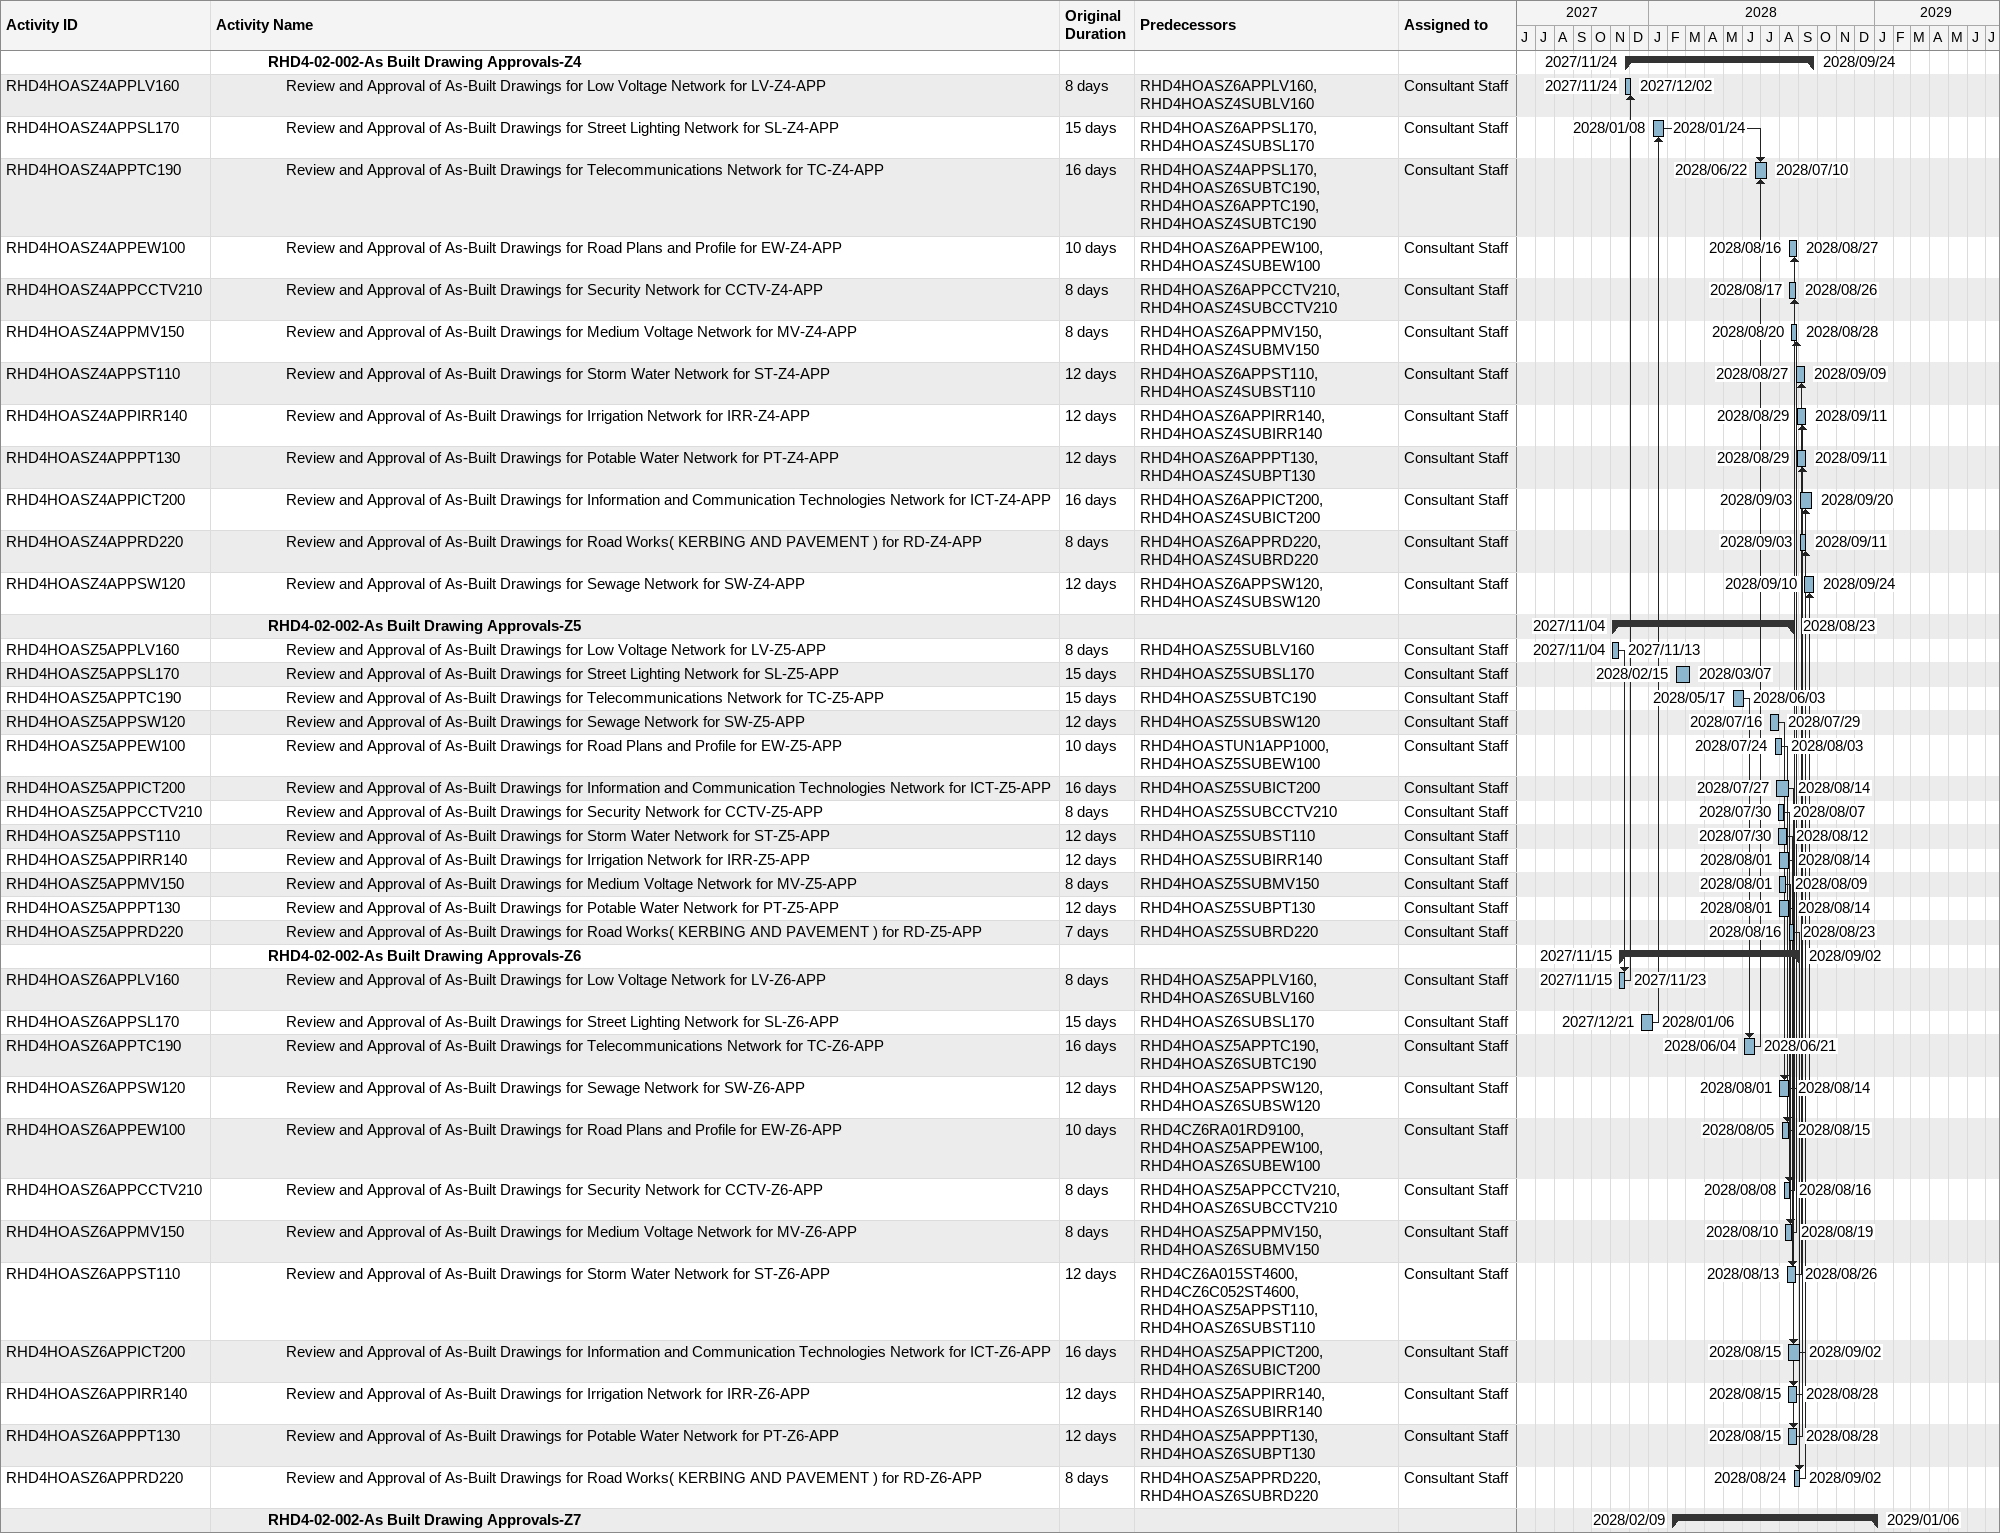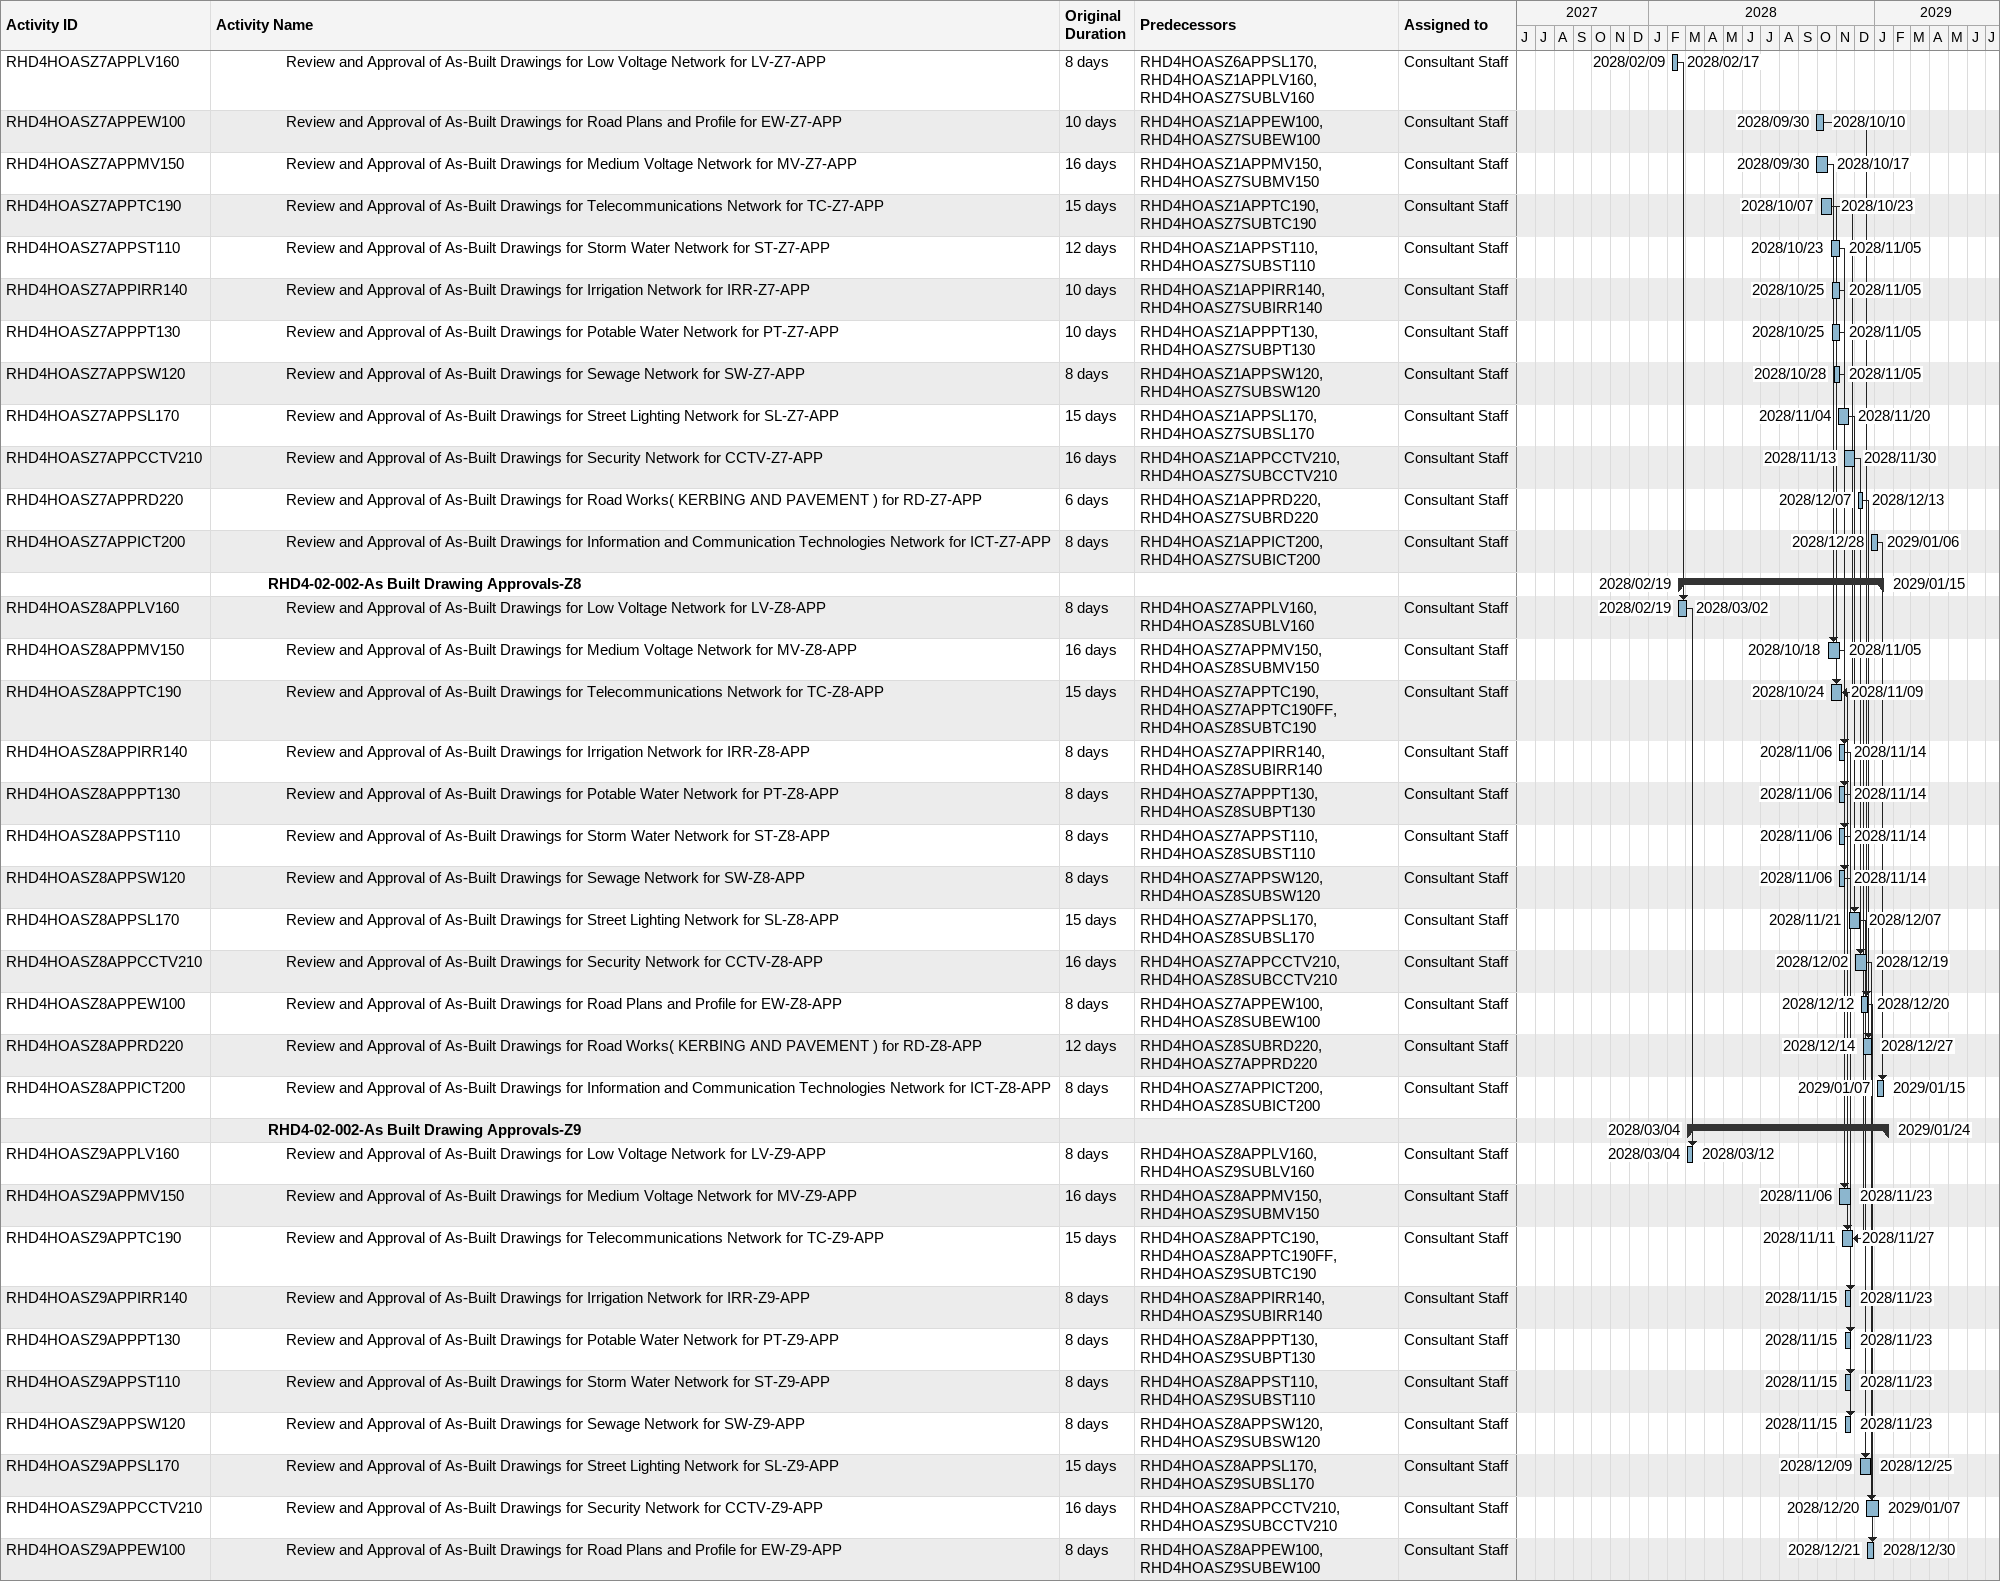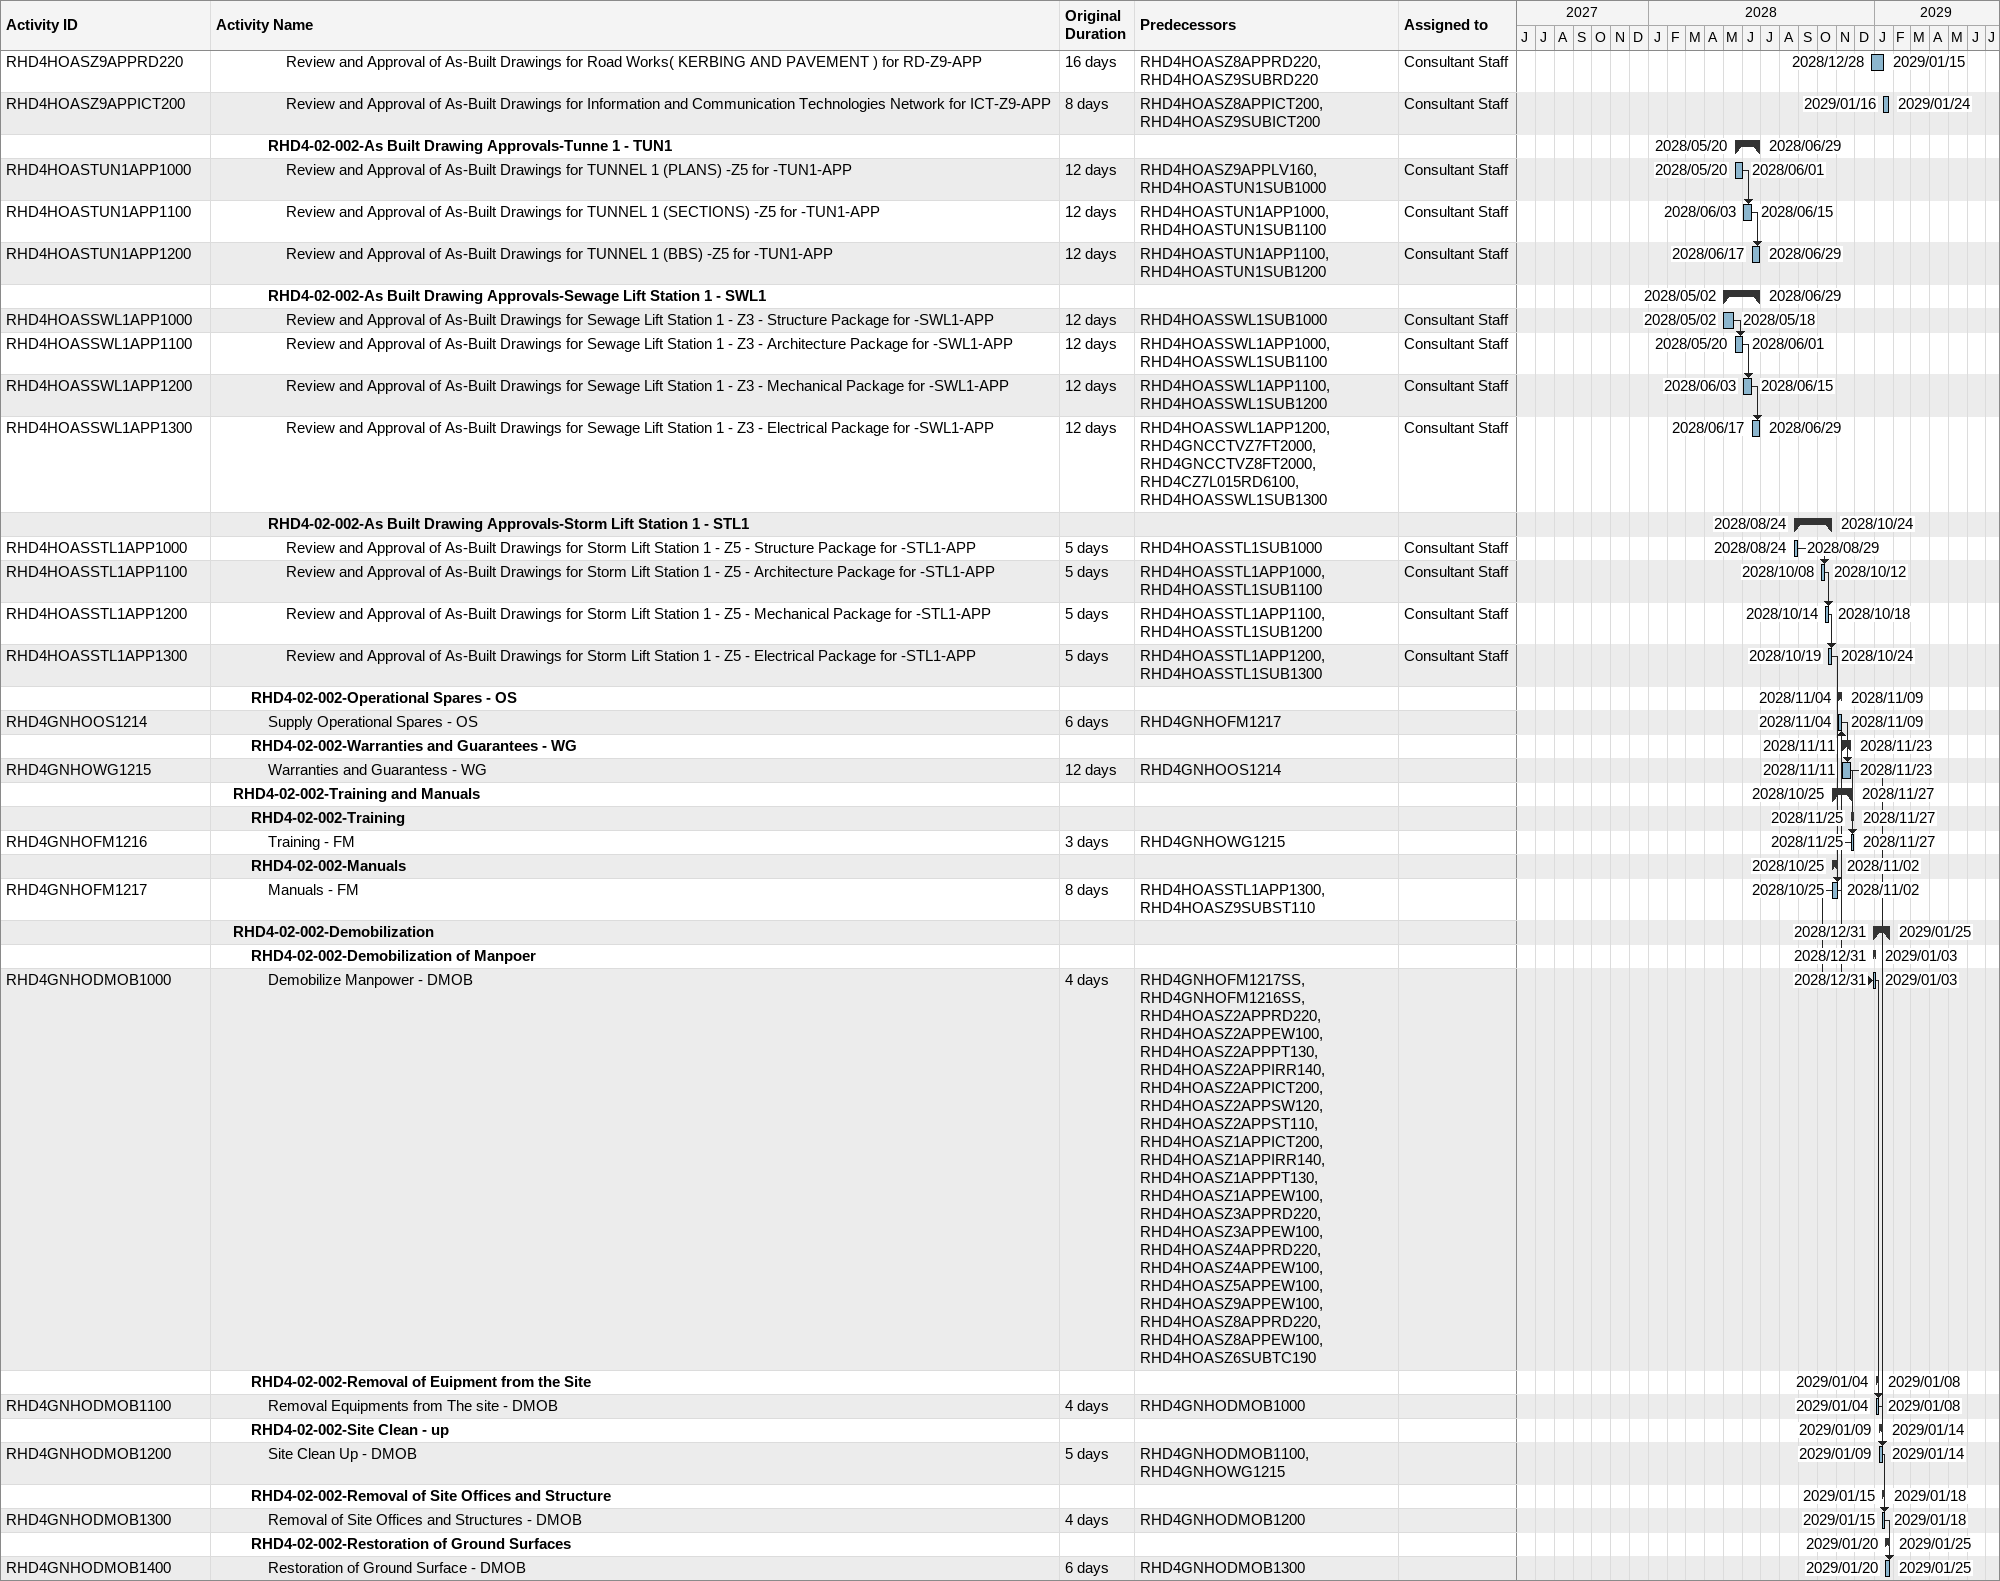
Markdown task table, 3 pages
| ID | Level | Task | Original duration | Start | Finish | Predecessors | Resources |
|---|---|---|---|---|---|---|---|
|  | 4 | **RHD4-02-002-As Built Drawing Approvals-Z4** |  | 2027-11-24 | 2028-09-24 |  |  |
| RHD4HOASZ4APPLV160 | 5 | Review and Approval of As-Built Drawings for Low Voltage Network for LV-Z4-APP | 8d | 2027-11-24 | 2027-12-02 | RHD4HOASZ6APPLV160, RHD4HOASZ4SUBLV160 | Consultant Staff |
| RHD4HOASZ4APPSL170 | 5 | Review and Approval of As-Built Drawings for Street Lighting Network for SL-Z4-APP | 15d | 2028-01-08 | 2028-01-24 | RHD4HOASZ6APPSL170, RHD4HOASZ4SUBSL170 | Consultant Staff |
| RHD4HOASZ4APPTC190 | 5 | Review and Approval of As-Built Drawings for Telecommunications Network for TC-Z4-APP | 16d | 2028-06-22 | 2028-07-10 | RHD4HOASZ4APPSL170, RHD4HOASZ6SUBTC190, RHD4HOASZ6APPTC190, RHD4HOASZ4SUBTC190 | Consultant Staff |
| RHD4HOASZ4APPEW100 | 5 | Review and Approval of As-Built Drawings for Road Plans and Profile for EW-Z4-APP | 10d | 2028-08-16 | 2028-08-27 | RHD4HOASZ6APPEW100, RHD4HOASZ4SUBEW100 | Consultant Staff |
| RHD4HOASZ4APPCCTV210 | 5 | Review and Approval of As-Built Drawings for Security Network for CCTV-Z4-APP | 8d | 2028-08-17 | 2028-08-26 | RHD4HOASZ6APPCCTV210, RHD4HOASZ4SUBCCTV210 | Consultant Staff |
| RHD4HOASZ4APPMV150 | 5 | Review and Approval of As-Built Drawings for Medium Voltage Network for MV-Z4-APP | 8d | 2028-08-20 | 2028-08-28 | RHD4HOASZ6APPMV150, RHD4HOASZ4SUBMV150 | Consultant Staff |
| RHD4HOASZ4APPST110 | 5 | Review and Approval of As-Built Drawings for Storm Water Network for ST-Z4-APP | 12d | 2028-08-27 | 2028-09-09 | RHD4HOASZ6APPST110, RHD4HOASZ4SUBST110 | Consultant Staff |
| RHD4HOASZ4APPIRR140 | 5 | Review and Approval of As-Built Drawings for Irrigation Network for IRR-Z4-APP | 12d | 2028-08-29 | 2028-09-11 | RHD4HOASZ6APPIRR140, RHD4HOASZ4SUBIRR140 | Consultant Staff |
| RHD4HOASZ4APPPT130 | 5 | Review and Approval of As-Built Drawings for Potable Water Network for PT-Z4-APP | 12d | 2028-08-29 | 2028-09-11 | RHD4HOASZ6APPPT130, RHD4HOASZ4SUBPT130 | Consultant Staff |
| RHD4HOASZ4APPICT200 | 5 | Review and Approval of As-Built Drawings for Information and Communication Technologies Network for ICT-Z4-APP | 16d | 2028-09-03 | 2028-09-20 | RHD4HOASZ6APPICT200, RHD4HOASZ4SUBICT200 | Consultant Staff |
| RHD4HOASZ4APPRD220 | 5 | Review and Approval of As-Built Drawings for Road Works( KERBING AND PAVEMENT ) for RD-Z4-APP | 8d | 2028-09-03 | 2028-09-11 | RHD4HOASZ6APPRD220, RHD4HOASZ4SUBRD220 | Consultant Staff |
| RHD4HOASZ4APPSW120 | 5 | Review and Approval of As-Built Drawings for Sewage Network for SW-Z4-APP | 12d | 2028-09-10 | 2028-09-24 | RHD4HOASZ6APPSW120, RHD4HOASZ4SUBSW120 | Consultant Staff |
|  | 4 | **RHD4-02-002-As Built Drawing Approvals-Z5** |  | 2027-11-04 | 2028-08-23 |  |  |
| RHD4HOASZ5APPLV160 | 5 | Review and Approval of As-Built Drawings for Low Voltage Network for LV-Z5-APP | 8d | 2027-11-04 | 2027-11-13 | RHD4HOASZ5SUBLV160 | Consultant Staff |
| RHD4HOASZ5APPSL170 | 5 | Review and Approval of As-Built Drawings for Street Lighting Network for SL-Z5-APP | 15d | 2028-02-15 | 2028-03-07 | RHD4HOASZ5SUBSL170 | Consultant Staff |
| RHD4HOASZ5APPTC190 | 5 | Review and Approval of As-Built Drawings for Telecommunications Network for TC-Z5-APP | 15d | 2028-05-17 | 2028-06-03 | RHD4HOASZ5SUBTC190 | Consultant Staff |
| RHD4HOASZ5APPSW120 | 5 | Review and Approval of As-Built Drawings for Sewage Network for SW-Z5-APP | 12d | 2028-07-16 | 2028-07-29 | RHD4HOASZ5SUBSW120 | Consultant Staff |
| RHD4HOASZ5APPEW100 | 5 | Review and Approval of As-Built Drawings for Road Plans and Profile for EW-Z5-APP | 10d | 2028-07-24 | 2028-08-03 | RHD4HOASTUN1APP1000, RHD4HOASZ5SUBEW100 | Consultant Staff |
| RHD4HOASZ5APPICT200 | 5 | Review and Approval of As-Built Drawings for Information and Communication Technologies Network for ICT-Z5-APP | 16d | 2028-07-27 | 2028-08-14 | RHD4HOASZ5SUBICT200 | Consultant Staff |
| RHD4HOASZ5APPCCTV210 | 5 | Review and Approval of As-Built Drawings for Security Network for CCTV-Z5-APP | 8d | 2028-07-30 | 2028-08-07 | RHD4HOASZ5SUBCCTV210 | Consultant Staff |
| RHD4HOASZ5APPST110 | 5 | Review and Approval of As-Built Drawings for Storm Water Network for ST-Z5-APP | 12d | 2028-07-30 | 2028-08-12 | RHD4HOASZ5SUBST110 | Consultant Staff |
| RHD4HOASZ5APPIRR140 | 5 | Review and Approval of As-Built Drawings for Irrigation Network for IRR-Z5-APP | 12d | 2028-08-01 | 2028-08-14 | RHD4HOASZ5SUBIRR140 | Consultant Staff |
| RHD4HOASZ5APPMV150 | 5 | Review and Approval of As-Built Drawings for Medium Voltage Network for MV-Z5-APP | 8d | 2028-08-01 | 2028-08-09 | RHD4HOASZ5SUBMV150 | Consultant Staff |
| RHD4HOASZ5APPPT130 | 5 | Review and Approval of As-Built Drawings for Potable Water Network for PT-Z5-APP | 12d | 2028-08-01 | 2028-08-14 | RHD4HOASZ5SUBPT130 | Consultant Staff |
| RHD4HOASZ5APPRD220 | 5 | Review and Approval of As-Built Drawings for Road Works( KERBING AND PAVEMENT ) for RD-Z5-APP | 7d | 2028-08-16 | 2028-08-23 | RHD4HOASZ5SUBRD220 | Consultant Staff |
|  | 4 | **RHD4-02-002-As Built Drawing Approvals-Z6** |  | 2027-11-15 | 2028-09-02 |  |  |
| RHD4HOASZ6APPLV160 | 5 | Review and Approval of As-Built Drawings for Low Voltage Network for LV-Z6-APP | 8d | 2027-11-15 | 2027-11-23 | RHD4HOASZ5APPLV160, RHD4HOASZ6SUBLV160 | Consultant Staff |
| RHD4HOASZ6APPSL170 | 5 | Review and Approval of As-Built Drawings for Street Lighting Network for SL-Z6-APP | 15d | 2027-12-21 | 2028-01-06 | RHD4HOASZ6SUBSL170 | Consultant Staff |
| RHD4HOASZ6APPTC190 | 5 | Review and Approval of As-Built Drawings for Telecommunications Network for TC-Z6-APP | 16d | 2028-06-04 | 2028-06-21 | RHD4HOASZ5APPTC190, RHD4HOASZ6SUBTC190 | Consultant Staff |
| RHD4HOASZ6APPSW120 | 5 | Review and Approval of As-Built Drawings for Sewage Network for SW-Z6-APP | 12d | 2028-08-01 | 2028-08-14 | RHD4HOASZ5APPSW120, RHD4HOASZ6SUBSW120 | Consultant Staff |
| RHD4HOASZ6APPEW100 | 5 | Review and Approval of As-Built Drawings for Road Plans and Profile for EW-Z6-APP | 10d | 2028-08-05 | 2028-08-15 | RHD4CZ6RA01RD9100, RHD4HOASZ5APPEW100, RHD4HOASZ6SUBEW100 | Consultant Staff |
| RHD4HOASZ6APPCCTV210 | 5 | Review and Approval of As-Built Drawings for Security Network for CCTV-Z6-APP | 8d | 2028-08-08 | 2028-08-16 | RHD4HOASZ5APPCCTV210, RHD4HOASZ6SUBCCTV210 | Consultant Staff |
| RHD4HOASZ6APPMV150 | 5 | Review and Approval of As-Built Drawings for Medium Voltage Network for MV-Z6-APP | 8d | 2028-08-10 | 2028-08-19 | RHD4HOASZ5APPMV150, RHD4HOASZ6SUBMV150 | Consultant Staff |
| RHD4HOASZ6APPST110 | 5 | Review and Approval of As-Built Drawings for Storm Water Network for ST-Z6-APP | 12d | 2028-08-13 | 2028-08-26 | RHD4CZ6A015ST4600, RHD4CZ6C052ST4600, RHD4HOASZ5APPST110, RHD4HOASZ6SUBST110 | Consultant Staff |
| RHD4HOASZ6APPICT200 | 5 | Review and Approval of As-Built Drawings for Information and Communication Technologies Network for ICT-Z6-APP | 16d | 2028-08-15 | 2028-09-02 | RHD4HOASZ5APPICT200, RHD4HOASZ6SUBICT200 | Consultant Staff |
| RHD4HOASZ6APPIRR140 | 5 | Review and Approval of As-Built Drawings for Irrigation Network for IRR-Z6-APP | 12d | 2028-08-15 | 2028-08-28 | RHD4HOASZ5APPIRR140, RHD4HOASZ6SUBIRR140 | Consultant Staff |
| RHD4HOASZ6APPPT130 | 5 | Review and Approval of As-Built Drawings for Potable Water Network for PT-Z6-APP | 12d | 2028-08-15 | 2028-08-28 | RHD4HOASZ5APPPT130, RHD4HOASZ6SUBPT130 | Consultant Staff |
| RHD4HOASZ6APPRD220 | 5 | Review and Approval of As-Built Drawings for Road Works( KERBING AND PAVEMENT ) for RD-Z6-APP | 8d | 2028-08-24 | 2028-09-02 | RHD4HOASZ5APPRD220, RHD4HOASZ6SUBRD220 | Consultant Staff |
|  | 4 | **RHD4-02-002-As Built Drawing Approvals-Z7** |  | 2028-02-09 | 2029-01-06 |  |  |
| RHD4HOASZ7APPLV160 | 5 | Review and Approval of As-Built Drawings for Low Voltage Network for LV-Z7-APP | 8d | 2028-02-09 | 2028-02-17 | RHD4HOASZ6APPSL170, RHD4HOASZ1APPLV160, RHD4HOASZ7SUBLV160 | Consultant Staff |
| RHD4HOASZ7APPEW100 | 5 | Review and Approval of As-Built Drawings for Road Plans and Profile for EW-Z7-APP | 10d | 2028-09-30 | 2028-10-10 | RHD4HOASZ1APPEW100, RHD4HOASZ7SUBEW100 | Consultant Staff |
| RHD4HOASZ7APPMV150 | 5 | Review and Approval of As-Built Drawings for Medium Voltage Network for MV-Z7-APP | 16d | 2028-09-30 | 2028-10-17 | RHD4HOASZ1APPMV150, RHD4HOASZ7SUBMV150 | Consultant Staff |
| RHD4HOASZ7APPTC190 | 5 | Review and Approval of As-Built Drawings for Telecommunications Network for TC-Z7-APP | 15d | 2028-10-07 | 2028-10-23 | RHD4HOASZ1APPTC190, RHD4HOASZ7SUBTC190 | Consultant Staff |
| RHD4HOASZ7APPST110 | 5 | Review and Approval of As-Built Drawings for Storm Water Network for ST-Z7-APP | 12d | 2028-10-23 | 2028-11-05 | RHD4HOASZ1APPST110, RHD4HOASZ7SUBST110 | Consultant Staff |
| RHD4HOASZ7APPIRR140 | 5 | Review and Approval of As-Built Drawings for Irrigation Network for IRR-Z7-APP | 10d | 2028-10-25 | 2028-11-05 | RHD4HOASZ1APPIRR140, RHD4HOASZ7SUBIRR140 | Consultant Staff |
| RHD4HOASZ7APPPT130 | 5 | Review and Approval of As-Built Drawings for Potable Water Network for PT-Z7-APP | 10d | 2028-10-25 | 2028-11-05 | RHD4HOASZ1APPPT130, RHD4HOASZ7SUBPT130 | Consultant Staff |
| RHD4HOASZ7APPSW120 | 5 | Review and Approval of As-Built Drawings for Sewage Network for SW-Z7-APP | 8d | 2028-10-28 | 2028-11-05 | RHD4HOASZ1APPSW120, RHD4HOASZ7SUBSW120 | Consultant Staff |
| RHD4HOASZ7APPSL170 | 5 | Review and Approval of As-Built Drawings for Street Lighting Network for SL-Z7-APP | 15d | 2028-11-04 | 2028-11-20 | RHD4HOASZ1APPSL170, RHD4HOASZ7SUBSL170 | Consultant Staff |
| RHD4HOASZ7APPCCTV210 | 5 | Review and Approval of As-Built Drawings for Security Network for CCTV-Z7-APP | 16d | 2028-11-13 | 2028-11-30 | RHD4HOASZ1APPCCTV210, RHD4HOASZ7SUBCCTV210 | Consultant Staff |
| RHD4HOASZ7APPRD220 | 5 | Review and Approval of As-Built Drawings for Road Works( KERBING AND PAVEMENT ) for RD-Z7-APP | 6d | 2028-12-07 | 2028-12-13 | RHD4HOASZ1APPRD220, RHD4HOASZ7SUBRD220 | Consultant Staff |
| RHD4HOASZ7APPICT200 | 5 | Review and Approval of As-Built Drawings for Information and Communication Technologies Network for ICT-Z7-APP | 8d | 2028-12-28 | 2029-01-06 | RHD4HOASZ1APPICT200, RHD4HOASZ7SUBICT200 | Consultant Staff |
|  | 4 | **RHD4-02-002-As Built Drawing Approvals-Z8** |  | 2028-02-19 | 2029-01-15 |  |  |
| RHD4HOASZ8APPLV160 | 5 | Review and Approval of As-Built Drawings for Low Voltage Network for LV-Z8-APP | 8d | 2028-02-19 | 2028-03-02 | RHD4HOASZ7APPLV160, RHD4HOASZ8SUBLV160 | Consultant Staff |
| RHD4HOASZ8APPMV150 | 5 | Review and Approval of As-Built Drawings for Medium Voltage Network for MV-Z8-APP | 16d | 2028-10-18 | 2028-11-05 | RHD4HOASZ7APPMV150, RHD4HOASZ8SUBMV150 | Consultant Staff |
| RHD4HOASZ8APPTC190 | 5 | Review and Approval of As-Built Drawings for Telecommunications Network for TC-Z8-APP | 15d | 2028-10-24 | 2028-11-09 | RHD4HOASZ7APPTC190, RHD4HOASZ7APPTC190FF, RHD4HOASZ8SUBTC190 | Consultant Staff |
| RHD4HOASZ8APPIRR140 | 5 | Review and Approval of As-Built Drawings for Irrigation Network for IRR-Z8-APP | 8d | 2028-11-06 | 2028-11-14 | RHD4HOASZ7APPIRR140, RHD4HOASZ8SUBIRR140 | Consultant Staff |
| RHD4HOASZ8APPPT130 | 5 | Review and Approval of As-Built Drawings for Potable Water Network for PT-Z8-APP | 8d | 2028-11-06 | 2028-11-14 | RHD4HOASZ7APPPT130, RHD4HOASZ8SUBPT130 | Consultant Staff |
| RHD4HOASZ8APPST110 | 5 | Review and Approval of As-Built Drawings for Storm Water Network for ST-Z8-APP | 8d | 2028-11-06 | 2028-11-14 | RHD4HOASZ7APPST110, RHD4HOASZ8SUBST110 | Consultant Staff |
| RHD4HOASZ8APPSW120 | 5 | Review and Approval of As-Built Drawings for Sewage Network for SW-Z8-APP | 8d | 2028-11-06 | 2028-11-14 | RHD4HOASZ7APPSW120, RHD4HOASZ8SUBSW120 | Consultant Staff |
| RHD4HOASZ8APPSL170 | 5 | Review and Approval of As-Built Drawings for Street Lighting Network for SL-Z8-APP | 15d | 2028-11-21 | 2028-12-07 | RHD4HOASZ7APPSL170, RHD4HOASZ8SUBSL170 | Consultant Staff |
| RHD4HOASZ8APPCCTV210 | 5 | Review and Approval of As-Built Drawings for Security Network for CCTV-Z8-APP | 16d | 2028-12-02 | 2028-12-19 | RHD4HOASZ7APPCCTV210, RHD4HOASZ8SUBCCTV210 | Consultant Staff |
| RHD4HOASZ8APPEW100 | 5 | Review and Approval of As-Built Drawings for Road Plans and Profile for EW-Z8-APP | 8d | 2028-12-12 | 2028-12-20 | RHD4HOASZ7APPEW100, RHD4HOASZ8SUBEW100 | Consultant Staff |
| RHD4HOASZ8APPRD220 | 5 | Review and Approval of As-Built Drawings for Road Works( KERBING AND PAVEMENT ) for RD-Z8-APP | 12d | 2028-12-14 | 2028-12-27 | RHD4HOASZ8SUBRD220, RHD4HOASZ7APPRD220 | Consultant Staff |
| RHD4HOASZ8APPICT200 | 5 | Review and Approval of As-Built Drawings for Information and Communication Technologies Network for ICT-Z8-APP | 8d | 2029-01-07 | 2029-01-15 | RHD4HOASZ7APPICT200, RHD4HOASZ8SUBICT200 | Consultant Staff |
|  | 4 | **RHD4-02-002-As Built Drawing Approvals-Z9** |  | 2028-03-04 | 2029-01-24 |  |  |
| RHD4HOASZ9APPLV160 | 5 | Review and Approval of As-Built Drawings for Low Voltage Network for LV-Z9-APP | 8d | 2028-03-04 | 2028-03-12 | RHD4HOASZ8APPLV160, RHD4HOASZ9SUBLV160 | Consultant Staff |
| RHD4HOASZ9APPMV150 | 5 | Review and Approval of As-Built Drawings for Medium Voltage Network for MV-Z9-APP | 16d | 2028-11-06 | 2028-11-23 | RHD4HOASZ8APPMV150, RHD4HOASZ9SUBMV150 | Consultant Staff |
| RHD4HOASZ9APPTC190 | 5 | Review and Approval of As-Built Drawings for Telecommunications Network for TC-Z9-APP | 15d | 2028-11-11 | 2028-11-27 | RHD4HOASZ8APPTC190, RHD4HOASZ8APPTC190FF, RHD4HOASZ9SUBTC190 | Consultant Staff |
| RHD4HOASZ9APPIRR140 | 5 | Review and Approval of As-Built Drawings for Irrigation Network for IRR-Z9-APP | 8d | 2028-11-15 | 2028-11-23 | RHD4HOASZ8APPIRR140, RHD4HOASZ9SUBIRR140 | Consultant Staff |
| RHD4HOASZ9APPPT130 | 5 | Review and Approval of As-Built Drawings for Potable Water Network for PT-Z9-APP | 8d | 2028-11-15 | 2028-11-23 | RHD4HOASZ8APPPT130, RHD4HOASZ9SUBPT130 | Consultant Staff |
| RHD4HOASZ9APPST110 | 5 | Review and Approval of As-Built Drawings for Storm Water Network for ST-Z9-APP | 8d | 2028-11-15 | 2028-11-23 | RHD4HOASZ8APPST110, RHD4HOASZ9SUBST110 | Consultant Staff |
| RHD4HOASZ9APPSW120 | 5 | Review and Approval of As-Built Drawings for Sewage Network for SW-Z9-APP | 8d | 2028-11-15 | 2028-11-23 | RHD4HOASZ8APPSW120, RHD4HOASZ9SUBSW120 | Consultant Staff |
| RHD4HOASZ9APPSL170 | 5 | Review and Approval of As-Built Drawings for Street Lighting Network for SL-Z9-APP | 15d | 2028-12-09 | 2028-12-25 | RHD4HOASZ8APPSL170, RHD4HOASZ9SUBSL170 | Consultant Staff |
| RHD4HOASZ9APPCCTV210 | 5 | Review and Approval of As-Built Drawings for Security Network for CCTV-Z9-APP | 16d | 2028-12-20 | 2029-01-07 | RHD4HOASZ8APPCCTV210, RHD4HOASZ9SUBCCTV210 | Consultant Staff |
| RHD4HOASZ9APPEW100 | 5 | Review and Approval of As-Built Drawings for Road Plans and Profile for EW-Z9-APP | 8d | 2028-12-21 | 2028-12-30 | RHD4HOASZ8APPEW100, RHD4HOASZ9SUBEW100 | Consultant Staff |
| RHD4HOASZ9APPRD220 | 5 | Review and Approval of As-Built Drawings for Road Works( KERBING AND PAVEMENT ) for RD-Z9-APP | 16d | 2028-12-28 | 2029-01-15 | RHD4HOASZ8APPRD220, RHD4HOASZ9SUBRD220 | Consultant Staff |
| RHD4HOASZ9APPICT200 | 5 | Review and Approval of As-Built Drawings for Information and Communication Technologies Network for ICT-Z9-APP | 8d | 2029-01-16 | 2029-01-24 | RHD4HOASZ8APPICT200, RHD4HOASZ9SUBICT200 | Consultant Staff |
|  | 4 | **RHD4-02-002-As Built Drawing Approvals-Tunne 1 - TUN1** |  | 2028-05-20 | 2028-06-29 |  |  |
| RHD4HOASTUN1APP1000 | 5 | Review and Approval of As-Built Drawings for TUNNEL 1 (PLANS) -Z5 for -TUN1-APP | 12d | 2028-05-20 | 2028-06-01 | RHD4HOASZ9APPLV160, RHD4HOASTUN1SUB1000 | Consultant Staff |
| RHD4HOASTUN1APP1100 | 5 | Review and Approval of As-Built Drawings for TUNNEL 1 (SECTIONS) -Z5 for -TUN1-APP | 12d | 2028-06-03 | 2028-06-15 | RHD4HOASTUN1APP1000, RHD4HOASTUN1SUB1100 | Consultant Staff |
| RHD4HOASTUN1APP1200 | 5 | Review and Approval of As-Built Drawings for TUNNEL 1 (BBS) -Z5 for -TUN1-APP | 12d | 2028-06-17 | 2028-06-29 | RHD4HOASTUN1APP1100, RHD4HOASTUN1SUB1200 | Consultant Staff |
|  | 4 | **RHD4-02-002-As Built Drawing Approvals-Sewage Lift Station 1 - SWL1** |  | 2028-05-02 | 2028-06-29 |  |  |
| RHD4HOASSWL1APP1000 | 5 | Review and Approval of As-Built Drawings for Sewage Lift Station 1 - Z3 - Structure Package for -SWL1-APP | 12d | 2028-05-02 | 2028-05-18 | RHD4HOASSWL1SUB1000 | Consultant Staff |
| RHD4HOASSWL1APP1100 | 5 | Review and Approval of As-Built Drawings for Sewage Lift Station 1 - Z3 - Architecture Package for -SWL1-APP | 12d | 2028-05-20 | 2028-06-01 | RHD4HOASSWL1APP1000, RHD4HOASSWL1SUB1100 | Consultant Staff |
| RHD4HOASSWL1APP1200 | 5 | Review and Approval of As-Built Drawings for Sewage Lift Station 1 - Z3 - Mechanical Package for -SWL1-APP | 12d | 2028-06-03 | 2028-06-15 | RHD4HOASSWL1APP1100, RHD4HOASSWL1SUB1200 | Consultant Staff |
| RHD4HOASSWL1APP1300 | 5 | Review and Approval of As-Built Drawings for Sewage Lift Station 1 - Z3 - Electrical Package for -SWL1-APP | 12d | 2028-06-17 | 2028-06-29 | RHD4HOASSWL1APP1200, RHD4GNCCTVZ7FT2000, RHD4GNCCTVZ8FT2000, RHD4CZ7L015RD6100, RHD4HOASSWL1SUB1300 | Consultant Staff |
|  | 4 | **RHD4-02-002-As Built Drawing Approvals-Storm Lift Station 1 - STL1** |  | 2028-08-24 | 2028-10-24 |  |  |
| RHD4HOASSTL1APP1000 | 5 | Review and Approval of As-Built Drawings for Storm Lift Station 1 - Z5 - Structure Package for -STL1-APP | 5d | 2028-08-24 | 2028-08-29 | RHD4HOASSTL1SUB1000 | Consultant Staff |
| RHD4HOASSTL1APP1100 | 5 | Review and Approval of As-Built Drawings for Storm Lift Station 1 - Z5 - Architecture Package for -STL1-APP | 5d | 2028-10-08 | 2028-10-12 | RHD4HOASSTL1APP1000, RHD4HOASSTL1SUB1100 | Consultant Staff |
| RHD4HOASSTL1APP1200 | 5 | Review and Approval of As-Built Drawings for Storm Lift Station 1 - Z5 - Mechanical Package for -STL1-APP | 5d | 2028-10-14 | 2028-10-18 | RHD4HOASSTL1APP1100, RHD4HOASSTL1SUB1200 | Consultant Staff |
| RHD4HOASSTL1APP1300 | 5 | Review and Approval of As-Built Drawings for Storm Lift Station 1 - Z5 - Electrical Package for -STL1-APP | 5d | 2028-10-19 | 2028-10-24 | RHD4HOASSTL1APP1200, RHD4HOASSTL1SUB1300 | Consultant Staff |
|  | 3 | **RHD4-02-002-Operational Spares - OS** |  | 2028-11-04 | 2028-11-09 |  |  |
| RHD4GNHOOS1214 | 4 | Supply Operational Spares - OS | 6d | 2028-11-04 | 2028-11-09 | RHD4GNHOFM1217 |  |
|  | 3 | **RHD4-02-002-Warranties and Guarantees - WG** |  | 2028-11-11 | 2028-11-23 |  |  |
| RHD4GNHOWG1215 | 4 | Warranties and Guarantess - WG | 12d | 2028-11-11 | 2028-11-23 | RHD4GNHOOS1214 |  |
|  | 2 | **RHD4-02-002-Training and Manuals** |  | 2028-10-25 | 2028-11-27 |  |  |
|  | 3 | **RHD4-02-002-Training** |  | 2028-11-25 | 2028-11-27 |  |  |
| RHD4GNHOFM1216 | 4 | Training - FM | 3d | 2028-11-25 | 2028-11-27 | RHD4GNHOWG1215 |  |
|  | 3 | **RHD4-02-002-Manuals** |  | 2028-10-25 | 2028-11-02 |  |  |
| RHD4GNHOFM1217 | 4 | Manuals - FM | 8d | 2028-10-25 | 2028-11-02 | RHD4HOASSTL1APP1300, RHD4HOASZ9SUBST110 |  |
|  | 2 | **RHD4-02-002-Demobilization** |  | 2028-12-31 | 2029-01-25 |  |  |
|  | 3 | **RHD4-02-002-Demobilization of Manpoer** |  | 2028-12-31 | 2029-01-03 |  |  |
| RHD4GNHODMOB1000 | 4 | Demobilize Manpower - DMOB | 4d | 2028-12-31 | 2029-01-03 | RHD4GNHOFM1217SS, RHD4GNHOFM1216SS, RHD4HOASZ2APPRD220, RHD4HOASZ2APPEW100, RHD4HOASZ2APPPT130, RHD4HOASZ2APPIRR140, RHD4HOASZ2APPICT200, RHD4HOASZ2APPSW120, RHD4HOASZ2APPST110, RHD4HOASZ1APPICT200, RHD4HOASZ1APPIRR140, RHD4HOASZ1APPPT130, RHD4HOASZ1APPEW100, RHD4HOASZ3APPRD220, RHD4HOASZ3APPEW100, RHD4HOASZ4APPRD220, RHD4HOASZ4APPEW100, RHD4HOASZ5APPEW100, RHD4HOASZ9APPEW100, RHD4HOASZ8APPRD220, RHD4HOASZ8APPEW100, RHD4HOASZ6SUBTC190 |  |
|  | 3 | **RHD4-02-002-Removal of Euipment from the Site** |  | 2029-01-04 | 2029-01-08 |  |  |
| RHD4GNHODMOB1100 | 4 | Removal Equipments from The site - DMOB | 4d | 2029-01-04 | 2029-01-08 | RHD4GNHODMOB1000 |  |
|  | 3 | **RHD4-02-002-Site Clean - up** |  | 2029-01-09 | 2029-01-14 |  |  |
| RHD4GNHODMOB1200 | 4 | Site Clean Up - DMOB | 5d | 2029-01-09 | 2029-01-14 | RHD4GNHODMOB1100, RHD4GNHOWG1215 |  |
|  | 3 | **RHD4-02-002-Removal of Site Offices and Structure** |  | 2029-01-15 | 2029-01-18 |  |  |
| RHD4GNHODMOB1300 | 4 | Removal of Site Offices and Structures - DMOB | 4d | 2029-01-15 | 2029-01-18 | RHD4GNHODMOB1200 |  |
|  | 3 | **RHD4-02-002-Restoration of Ground Surfaces** |  | 2029-01-20 | 2029-01-25 |  |  |
| RHD4GNHODMOB1400 | 4 | Restoration of Ground Surface - DMOB | 6d | 2029-01-20 | 2029-01-25 | RHD4GNHODMOB1300 |  |
